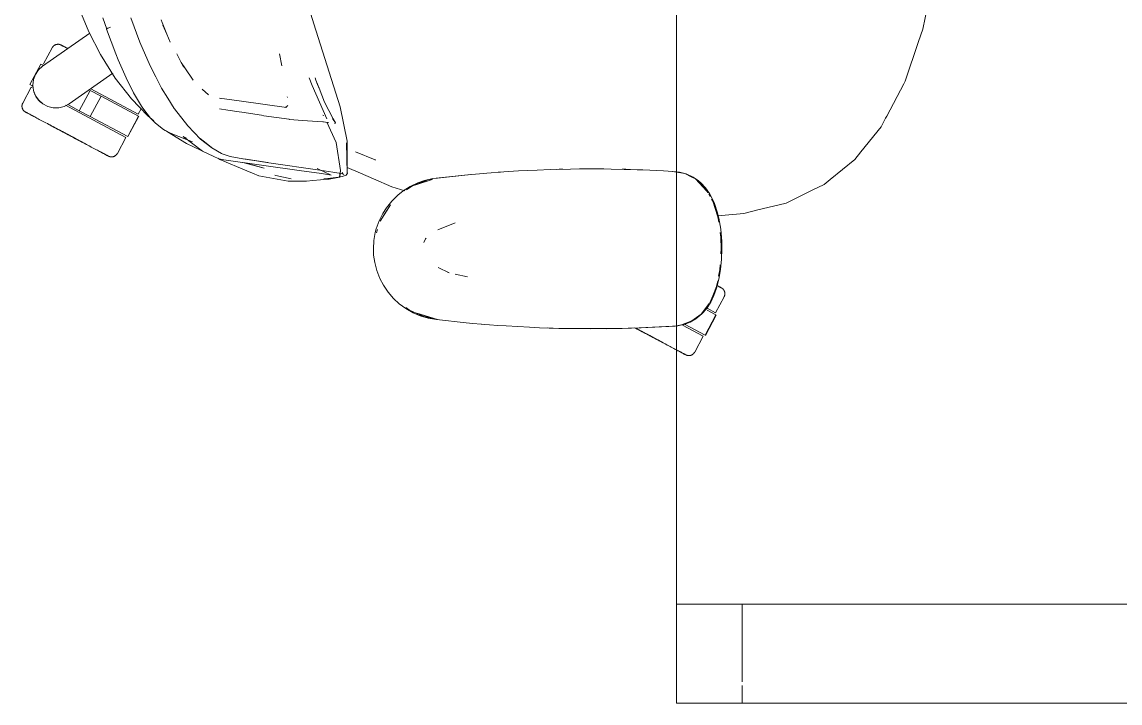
# Model space of a CAD drawing. Header units: millimetres. Extents: x 79795 to 317870, y -36033 to 97293.
# Drawn here: x 226681 to 227347, y 32610 to 33023 of the extents above; entities that cross this region are included whole.
import ezdxf

# ---------------------------------------------------------------- set-up
doc = ezdxf.new("R2010")
doc.units = ezdxf.units.MM
doc.header["$MEASUREMENT"] = 0
doc.layers.add('G-IMPT', color=8, linetype='CONTINUOUS', lineweight=9)
doc.layers.add('I-FURN', color=8, linetype='CONTINUOUS', lineweight=9)

msp = doc.modelspace()

# ---------------------------------------------------------------- linework, layer by layer
at = {"layer": 'G-IMPT'}
for p, q in [((226857.98, 33021.85), (226848.8, 33051.82)), ((226714, 33034.94), (226721.51, 33016.96)), ((227230.16, 33032.43), (227227.29, 33018.61)), ((226732.39, 33018.65), (226729.98, 33025.58)), ((226752.55, 33010.66), (226747.09, 33025.54)), ((226765.39, 33024.34), (226766.06, 33022.62)), ((226728.6, 33003.19), (226721.51, 33016.96)), ((226732.35, 33018.65), (226732.39, 33018.78)), ((226737.92, 33003.68), (226732.35, 33018.65)), ((226732.39, 33018.78), (226732.79, 33019.05)), ((226732.39, 33018.78), (226732.4, 33018.83)), ((226732.39, 33018.78), (226732.39, 33018.65)), ((226732.79, 33019.05), (226732.4, 33018.83)), ((226733.62, 33019.43), (226732.79, 33019.05)), ((226732.97, 33019.15), (226732.79, 33019.05)), ((226733.62, 33019.43), (226732.97, 33019.15)), ((226733.62, 33019.43), (226734.67, 33019.86)), ((226733.62, 33019.43), (226734.08, 33019.63)), ((226734.67, 33019.86), (226734.08, 33019.63)), ((226768.78, 33015.53), (226766.06, 33022.62)), ((226768.78, 33015.53), (226766.47, 33020.98)), ((226857.98, 33021.85), (226873.97, 32971.61)), ((227224.78, 33011.17), (227227.29, 33018.61)), ((226752.55, 33010.66), (226758.73, 32996.43)), ((226770.98, 33010.69), (226768.78, 33015.53)), ((227224.78, 33011.17), (227216.63, 32987.08)), ((226737.58, 32988.89), (226728.6, 33003.19)), ((226739.4, 33000), (226737.92, 33003.68)), ((226774.85, 33003.64), (226779.04, 32995.54)), ((226837.26, 33003.74), (226838.67, 32996.48)), ((226744.17, 32989.05), (226739.4, 33000)), ((226762.12, 32989.7), (226758.73, 32996.43)), ((226777.53, 32998.31), (226780.09, 32994.56)), ((226777.53, 32998.31), (226779.04, 32995.54)), ((226762.12, 32989.7), (226765.69, 32982.91)), ((226780.09, 32994.56), (226780.49, 32993.98)), ((226780.49, 32993.98), (226783.98, 32988.85)), ((226737.58, 32988.89), (226747.38, 32976.29)), ((226744.39, 32988.6), (226744.17, 32989.05)), ((226744.17, 32989.05), (226748.7, 32979.99)), ((226744.17, 32989.05), (226748.39, 32980.59)), ((226744.39, 32988.6), (226748.7, 32979.99)), ((226769.45, 32976.68), (226765.69, 32982.91)), ((226783.98, 32988.85), (226784.73, 32987.74)), ((226855.25, 32989.01), (226857, 32984.43)), ((226857, 32984.43), (226865.92, 32964.27)), ((226859.28, 32987.69), (226858.72, 32989.1)), ((226861.29, 32982.79), (226859.28, 32987.69)), ((226859.28, 32987.69), (226861.3, 32982.59)), ((226861.3, 32982.59), (226859.9, 32986.12)), ((226864.55, 32974.32), (226861.29, 32982.79)), ((227205.45, 32965.91), (227215.75, 32985.42)), ((227215.75, 32985.42), (227216.63, 32987.08)), ((226757.34, 32966), (226747.38, 32976.29)), ((226748.7, 32979.99), (226748.39, 32980.59)), ((226748.7, 32979.99), (226753.43, 32972)), ((226769.45, 32976.68), (226773.34, 32970.59)), ((226790.25, 32982.21), (226794.16, 32978.88)), ((226814.11, 32974.93), (226800.75, 32976.71)), ((226800.75, 32976.71), (226801.22, 32976.57)), ((226841.94, 32977.26), (226841.9, 32977.61)), ((226754.3, 32970.71), (226753.43, 32972)), ((226759.01, 32964.58), (226754.3, 32970.71)), ((226773.51, 32970.33), (226773.34, 32970.59)), ((226781.53, 32959.89), (226773.51, 32970.33)), ((226805.92, 32969.58), (226800.84, 32970.33)), ((226805.92, 32969.58), (226812.75, 32968.52)), ((226814.11, 32974.93), (226841.44, 32971.2)), ((226842.29, 32972.31), (226840.73, 32971.07)), ((226840.94, 32971.11), (226841.18, 32971.15)), ((226841.44, 32971.2), (226841.18, 32971.15)), ((226864.55, 32974.32), (226869.83, 32964.21)), ((226873.97, 32971.61), (226878.17, 32950.65)), ((226761.02, 32963), (226757.34, 32966)), ((226759.01, 32964.58), (226761.91, 32961.55)), ((226812.75, 32968.52), (226814.41, 32968.26)), ((226826.19, 32966.39), (226814.41, 32968.26)), ((226827.74, 32966.14), (226826.19, 32966.39)), ((226842.95, 32963.93), (226827.74, 32966.14)), ((226842.95, 32963.93), (226843.03, 32963.92)), ((226843.03, 32963.92), (226851.28, 32963.31)), ((226860.12, 32962.67), (226851.28, 32963.31)), ((226863.54, 32966.44), (226863.98, 32966.17)), ((226871.18, 32961.76), (226869.34, 32964.46)), ((226871.18, 32961.76), (226869.83, 32964.21)), ((227202.02, 32959.41), (227204.73, 32964.54)), ((227205.45, 32965.91), (227204.73, 32964.54)), ((226766.77, 32957.69), (226761.91, 32961.55)), ((226767.91, 32957.07), (226766.77, 32957.69)), ((226767.91, 32957.07), (226770.34, 32955.9)), ((226769.26, 32956.38), (226768.5, 32956.88)), ((226769.26, 32956.38), (226780.71, 32949.26)), ((226789.26, 32951.99), (226781.53, 32959.89)), ((226860.12, 32962.67), (226863.53, 32962.42)), ((226863.9, 32962.38), (226863.53, 32962.42)), ((226863.9, 32962.38), (226866.36, 32962.09)), ((226871.54, 32949.95), (226865.95, 32962.24)), ((226866.36, 32962.09), (226866.42, 32962.07)), ((226867.2, 32961.79), (226866.42, 32962.07)), ((226870.46, 32961.48), (226871.15, 32961.63)), ((226871.15, 32961.63), (226871.18, 32961.76)), ((226871.18, 32961.76), (226871.21, 32961.93)), ((227202.02, 32959.41), (227189.81, 32944.27)), ((226770.34, 32955.9), (226772.57, 32954.83)), ((226784.48, 32950.32), (226772.57, 32954.83)), ((226778.82, 32953.55), (226790.47, 32944.64)), ((226778.82, 32953.55), (226780.77, 32952.44)), ((226796, 32946.9), (226789.05, 32952.3)), ((226789.05, 32952.3), (226792.63, 32949.49)), ((226789.26, 32951.99), (226796.23, 32946.57)), ((226796, 32946.9), (226792.63, 32949.49)), ((226871.54, 32949.95), (226874.25, 32932.9)), ((226877.73, 32949.76), (226878.31, 32931.32)), ((226877.73, 32949.76), (226878.21, 32931.78)), ((226878.17, 32950.65), (226878.21, 32931.78)), ((226780.71, 32949.26), (226789.34, 32945.28)), ((226790.47, 32944.64), (226797.05, 32941.57)), ((226796.23, 32946.57), (226802.06, 32943.29)), ((226802.48, 32943.07), (226802.06, 32943.29)), ((226802.48, 32943.07), (226807.27, 32941.32)), ((226883.31, 32944.22), (226895.17, 32939.3)), ((227186.05, 32939.61), (227189.81, 32944.27)), ((226797.05, 32941.57), (226800.41, 32940)), ((226799.8, 32940.29), (226800.97, 32939.52)), ((226803.41, 32939.36), (226800.41, 32940)), ((226800.97, 32939.52), (226817.42, 32932.72)), ((226850.62, 32932.68), (226803.41, 32939.36)), ((226807.27, 32941.32), (226814.95, 32940.02)), ((226827.83, 32934.23), (226814.88, 32937.74)), ((226830.11, 32937.72), (226814.95, 32940.02)), ((226830.11, 32937.72), (226815.52, 32939.95)), ((226830.71, 32937.63), (226815.52, 32939.95)), ((226827.83, 32934.23), (226816.33, 32937.47)), ((226830.71, 32937.63), (226861.59, 32933.07)), ((226895.43, 32939.19), (226895.17, 32939.3)), ((227171.1, 32927.44), (227186.05, 32939.61)), ((226817.42, 32932.72), (226820.79, 32931.33)), ((226824.65, 32929.74), (226820.79, 32931.33)), ((226842.34, 32926.5), (226824.65, 32929.74)), ((226834.9, 32929.95), (226834.33, 32930.1)), ((226844.21, 32927.91), (226834.9, 32929.95)), ((226850.62, 32932.68), (226861.29, 32931.24)), ((226860.04, 32934.05), (226868.47, 32930.05)), ((226862.58, 32931.03), (226861.29, 32931.24)), ((226861.59, 32933.07), (226869.44, 32931.96)), ((226867.6, 32930.19), (226862.58, 32931.03)), ((226868.47, 32930.05), (226867.6, 32930.19)), ((226875.71, 32930.85), (226869.44, 32931.96)), ((226873.57, 32929.32), (226874.25, 32932.9)), ((226873.57, 32929.32), (226874.19, 32932.87)), ((226874.19, 32932.87), (226873.8, 32928.91)), ((226875.09, 32931.02), (226876.18, 32930.46)), ((226875.09, 32931.02), (226875.71, 32930.85)), ((226875.17, 32929.26), (226877.03, 32929.81)), ((226875.36, 32931.4), (226875.28, 32931.9)), ((226875.36, 32931.4), (226875.68, 32930.86)), ((226875.68, 32930.86), (226876.18, 32930.46)), ((226877.57, 32930.13), (226877.03, 32929.81)), ((226877.57, 32930.13), (226877.95, 32930.63)), ((226878.34, 32931.2), (226877.95, 32930.63)), ((226878.34, 32931.2), (226878.15, 32932.07)), ((226878.15, 32932.07), (226878.18, 32931.96)), ((226878.21, 32931.78), (226878.18, 32931.96)), ((226886.37, 32931.19), (226878.2, 32934.76)), ((226878.31, 32931.32), (226878.21, 32931.78)), ((226894.21, 32927.77), (226886.37, 32931.19)), ((226930.17, 32927.99), (226953.12, 32930.45)), ((226930.17, 32927.99), (226951.6, 32930.34)), ((226953.12, 32930.45), (226932.98, 32928.32)), ((226951.6, 32930.34), (226963, 32931.33)), ((226973.29, 32932.06), (226963, 32931.33)), ((226971.25, 32931.92), (226969.83, 32931.79)), ((226971.25, 32931.92), (226973.15, 32932.01)), ((226973.29, 32932.06), (226982.16, 32932.62)), ((226993.47, 32933.16), (226982.16, 32932.62)), ((226993.47, 32933.16), (227001.35, 32933.45)), ((227013.65, 32933.75), (227001.35, 32933.45)), ((227005.22, 32933.53), (227006.87, 32933.61)), ((227006.87, 32933.61), (227008.95, 32933.61)), ((227013.65, 32933.75), (227019.12, 32933.82)), ((227033.84, 32933.82), (227019.12, 32933.82)), ((227038.35, 32933.77), (227033.84, 32933.82)), ((227038.35, 32933.77), (227054.02, 32933.39)), ((227045.07, 32933.6), (227047.29, 32933.6)), ((227049.97, 32933.48), (227047.29, 32933.6)), ((227054.02, 32933.39), (227057.56, 32933.27)), ((227070.12, 32932.66), (227057.56, 32933.27)), ((227070.12, 32932.66), (227075.79, 32932.37)), ((227077.86, 32931.94), (227075.56, 32932.37)), ((227075.79, 32932.37), (227077.86, 32932.11)), ((227077.86, 32932.11), (227079.8, 32931.87)), ((227082.91, 32931), (227077.86, 32931.94)), ((227079.8, 32931.87), (227083.75, 32930.81)), ((227087.17, 32928.9), (227082.91, 32931)), ((227088.07, 32928.82), (227083.75, 32930.81)), ((226842.34, 32926.5), (226849.31, 32926.47)), ((226853.48, 32926.47), (226849.31, 32926.47)), ((226857.44, 32926.81), (226853.48, 32926.47)), ((226857.44, 32926.81), (226866.76, 32927.62)), ((226866.59, 32928.13), (226864, 32927.92)), ((226866.59, 32928.13), (226871.28, 32928.65)), ((226866.76, 32927.62), (226867.23, 32927.66)), ((226871.48, 32928.47), (226867.23, 32927.66)), ((226871.89, 32928.73), (226871.28, 32928.65)), ((226871.48, 32928.47), (226873.8, 32928.91)), ((226871.89, 32928.73), (226875.17, 32929.26)), ((226905.33, 32922.91), (226894.21, 32927.77)), ((226905.33, 32922.91), (226913.15, 32920.65)), ((226916.49, 32923.2), (226912.17, 32920.47)), ((226917.82, 32923.59), (226914.24, 32921.17)), ((226916.49, 32923.2), (226921.07, 32925.39)), ((226917.82, 32923.59), (226929.67, 32927.41)), ((226917.82, 32923.59), (226920.52, 32924.49)), ((226927.04, 32927.2), (226918.85, 32924)), ((226920.52, 32924.49), (226929.67, 32927.41)), ((226921.07, 32925.39), (226925.21, 32926.84)), ((226930.17, 32927.99), (226925.21, 32926.84)), ((226930.09, 32927.78), (226927.04, 32927.2)), ((226930.17, 32927.99), (226932.98, 32928.32)), ((226934.5, 32928.47), (226932.98, 32928.32)), ((227087.17, 32928.9), (227089.4, 32927.8)), ((227088.07, 32928.82), (227091.29, 32926.62)), ((227095.11, 32922.49), (227089.4, 32927.8)), ((227096.31, 32920.4), (227089.4, 32927.8)), ((227089.4, 32927.8), (227091.81, 32925.56)), ((227092.62, 32925.48), (227091.29, 32926.62)), ((227094.89, 32922.03), (227091.81, 32925.56)), ((227092.62, 32925.48), (227095.48, 32922.44)), ((227167.45, 32924.46), (227160.29, 32920.94)), ((227171.1, 32927.44), (227167.45, 32924.46)), ((226905.25, 32914.29), (226908.86, 32917.84)), ((226908.86, 32917.84), (226912.17, 32920.47)), ((227096.31, 32920.4), (227095.03, 32921.87)), ((227097, 32919.34), (227095.11, 32922.49)), ((227095.48, 32922.44), (227097.93, 32918.98)), ((227098.33, 32917.11), (227097.47, 32918.55)), ((227098.73, 32917.61), (227097.93, 32918.98)), ((227100.94, 32912.97), (227098.73, 32917.61)), ((227148.82, 32915.29), (227160.29, 32920.94)), ((226898.21, 32902.17), (226904.53, 32912.12)), ((226899.8, 32906.77), (226902.07, 32910.32)), ((226900.37, 32905.84), (226904.53, 32912.12)), ((226905.25, 32914.29), (226902.07, 32910.32)), ((227100.07, 32914.19), (227099.26, 32915.55)), ((227103.1, 32904.8), (227100.07, 32914.19)), ((227102.68, 32907.88), (227100.94, 32912.97)), ((227144.45, 32913.14), (227126.51, 32908.74)), ((227148.82, 32915.29), (227144.45, 32913.14)), ((226897.56, 32902.26), (226899.8, 32906.77)), ((226898.21, 32902.17), (226900.37, 32905.84)), ((227102.68, 32907.88), (227103.66, 32903.96)), ((227102.97, 32905.42), (227118.85, 32906.86)), ((227103.57, 32901.51), (227103.1, 32904.8)), ((227103.66, 32903.96), (227104.77, 32897.2)), ((227118.85, 32906.86), (227124.14, 32908.16)), ((227126.51, 32908.74), (227124.14, 32908.16)), ((226895.28, 32895.36), (226895.85, 32897.49)), ((226897.56, 32902.26), (226895.85, 32897.49)), ((226896.65, 32897.05), (226896.03, 32895.02)), ((226943.69, 32901.09), (226933.26, 32896.95)), ((227105.35, 32889.88), (227104.77, 32897.2)), ((226894.11, 32885.37), (226894.4, 32890.41)), ((226894.4, 32890.41), (226895.28, 32895.36)), ((226924.72, 32889.2), (226925.74, 32891.42)), ((226925.74, 32891.42), (226926.03, 32891.87)), ((227104.83, 32892.54), (227104.44, 32895.32)), ((227104.83, 32892.54), (227105.06, 32885.37)), ((227105.35, 32889.88), (227105.44, 32885.37)), ((226894.11, 32885.37), (226894.28, 32881.52)), ((227104.87, 32882.26), (227105.06, 32885.37)), ((227105.44, 32885.37), (227105.26, 32879.03)), ((226894.93, 32877.01), (226894.28, 32881.52)), ((226894.93, 32877.01), (226896.19, 32872.14)), ((227104.69, 32872.88), (227105.26, 32879.03)), ((226898.02, 32867.43), (226896.19, 32872.14)), ((226933.35, 32873.99), (226940.14, 32870.73)), ((226939.28, 32870.97), (226940.14, 32870.73)), ((226951.19, 32868.39), (226943.75, 32869.96)), ((227103.51, 32868.8), (227104.28, 32872.55)), ((227104.69, 32872.88), (227103.69, 32866.95)), ((227104.28, 32872.55), (227104.47, 32875.75)), ((226900.21, 32863.27), (226898.02, 32867.43)), ((226900.21, 32863.27), (226903.04, 32859.1)), ((227102.24, 32862.59), (227102.95, 32866.05)), ((227102.26, 32861.47), (227103.69, 32866.95)), ((226903.04, 32859.1), (226906.36, 32855.27)), ((227098.07, 32852.57), (227099.91, 32856.96)), ((227098.69, 32853.06), (227100.68, 32857.14)), ((227102.24, 32862.59), (227099.91, 32856.96)), ((227102.26, 32861.47), (227100.68, 32857.14)), ((226909.8, 32852.1), (226906.36, 32855.27)), ((226909.8, 32852.1), (226913.89, 32849.11)), ((226913.84, 32849.8), (226915.95, 32848.2)), ((227092.85, 32845.78), (227097.85, 32852.28)), ((227098.69, 32853.06), (227096.04, 32849.02)), ((226918.33, 32846.59), (226913.89, 32849.11)), ((226924.02, 32844.47), (226915.95, 32848.2)), ((226918.33, 32846.59), (226922.56, 32844.78)), ((226932.98, 32842.42), (226920.52, 32846.25)), ((226920.52, 32846.25), (226929.67, 32843.34)), ((226922.56, 32844.78), (226927.43, 32843.32)), ((226924.02, 32844.47), (226932.42, 32842.55)), ((226932.47, 32842.42), (226927.43, 32843.32)), ((226932.98, 32842.42), (226929.67, 32843.34)), ((227086.2, 32840.94), (227089.63, 32842.9)), ((227087.23, 32841.61), (227092.85, 32845.78)), ((227089.63, 32842.9), (227093.37, 32845.98)), ((227096.04, 32849.02), (227093.37, 32845.98)), ((226950.4, 32840.52), (226932.47, 32842.42)), ((226954.53, 32840.17), (226950.4, 32840.52)), ((226969.58, 32838.92), (226954.53, 32840.17)), ((226961.4, 32839.57), (226959.72, 32839.74)), ((226969.58, 32838.92), (226974.67, 32838.6)), ((226974.67, 32838.6), (226988.81, 32837.79)), ((226994.84, 32837.53), (226988.81, 32837.79)), ((226994.84, 32837.53), (227006.59, 32837.14)), ((226999.72, 32837.39), (227001.66, 32837.28)), ((227001.66, 32837.28), (227003.15, 32837.27)), ((227015.01, 32836.98), (227006.59, 32837.14)), ((227015.01, 32836.98), (227045.03, 32837.09)), ((227015.01, 32836.98), (227035.2, 32836.93)), ((227015.01, 32836.98), (227025.81, 32836.89)), ((227045.03, 32837.09), (227025.81, 32836.89)), ((227035.2, 32836.93), (227056.59, 32837.44)), ((227035.2, 32836.93), (227055.38, 32837.4)), ((227035.2, 32836.93), (227045.03, 32837.09)), ((227035.2, 32836.97), (227037.23, 32836.95)), ((227037.23, 32836.95), (227039.14, 32837.02)), ((227045.03, 32837.09), (227056.59, 32837.44)), ((227055.38, 32837.4), (227077.17, 32838.49)), ((227055.38, 32837.4), (227075.56, 32838.37)), ((227056.59, 32837.44), (227055.38, 32837.4)), ((227056.59, 32837.44), (227077.17, 32838.49)), ((227073.33, 32838.29), (227075.56, 32838.37)), ((227077.17, 32838.49), (227075.56, 32838.37)), ((227077.17, 32838.49), (227078.82, 32838.74)), ((227081.03, 32839.2), (227077.86, 32838.72)), ((227081.21, 32839.18), (227078.82, 32838.74)), ((227081.03, 32839.2), (227087.23, 32841.61)), ((227081.21, 32839.18), (227082.56, 32839.55)), ((227086.2, 32840.94), (227082.56, 32839.55))]:
    msp.add_line(p, q, dxfattribs=at)
at = {"layer": 'I-FURN'}
for p, q in [((227077.86, 34209.83), (227077.86, 32609.83)), ((227077.86, 32609.83), (227077.86, 34209.83)), ((226693.55, 32996.27), (226722.14, 33016.29)), ((226701.88, 33009.34), (226702.04, 33009.37)), ((226702.04, 33009.37), (226702.2, 33009.4)), ((226702.2, 33009.4), (226702.36, 33009.42)), ((226702.36, 33009.42), (226702.52, 33009.44)), ((226702.52, 33009.44), (226702.68, 33009.45)), ((226702.68, 33009.45), (226702.84, 33009.45)), ((226702.84, 33009.45), (226703, 33009.45)), ((226703, 33009.45), (226703.16, 33009.44)), ((226703.16, 33009.44), (226703.32, 33009.43)), ((226703.32, 33009.43), (226703.48, 33009.4)), ((226703.48, 33009.4), (226703.64, 33009.37)), ((226703.64, 33009.37), (226703.8, 33009.34)), ((226703.8, 33009.34), (226703.95, 33009.3)), ((226699.29, 33007.32), (226694.14, 32997.63)), ((226699.29, 33007.32), (226699.37, 33007.46)), ((226699.37, 33007.46), (226699.45, 33007.59)), ((226699.45, 33007.59), (226699.54, 33007.73)), ((226699.54, 33007.73), (226699.63, 33007.86)), ((226699.63, 33007.86), (226699.73, 33007.98)), ((226699.73, 33007.98), (226699.84, 33008.11)), ((226699.84, 33008.11), (226699.95, 33008.23)), ((226699.95, 33008.23), (226700.06, 33008.34)), ((226700.06, 33008.34), (226700.18, 33008.45)), ((226700.18, 33008.45), (226700.31, 33008.55)), ((226700.31, 33008.55), (226700.43, 33008.65)), ((226700.43, 33008.65), (226700.56, 33008.74)), ((226700.56, 33008.74), (226700.7, 33008.83)), ((226700.7, 33008.83), (226700.84, 33008.92)), ((226700.84, 33008.92), (226700.98, 33008.99)), ((226700.98, 33008.99), (226701.12, 33009.07)), ((226701.12, 33009.07), (226701.27, 33009.13)), ((226701.27, 33009.13), (226701.42, 33009.19)), ((226701.42, 33009.19), (226701.57, 33009.25)), ((226701.57, 33009.25), (226701.72, 33009.29)), ((226701.72, 33009.29), (226701.88, 33009.34)), ((226703.95, 33009.3), (226704.11, 33009.25)), ((226704.11, 33009.25), (226704.26, 33009.2)), ((226704.26, 33009.2), (226704.41, 33009.14)), ((226704.41, 33009.14), (226704.56, 33009.07)), ((226704.56, 33009.07), (226704.7, 33009)), ((226704.7, 33009), (226704.74, 33008.98)), ((226704.74, 33008.98), (226704.76, 33008.97)), ((226704.79, 33008.96), (226704.74, 33008.98)), ((226704.74, 33008.98), (226704.74, 33008.98)), ((226704.76, 33008.97), (226704.82, 33008.94)), ((226704.87, 33008.91), (226704.79, 33008.96)), ((226704.82, 33008.94), (226704.92, 33008.89)), ((226704.99, 33008.85), (226704.87, 33008.91)), ((226704.92, 33008.89), (226705.06, 33008.81)), ((226705.15, 33008.76), (226704.99, 33008.85)), ((226705.06, 33008.81), (226705.24, 33008.72)), ((226705.35, 33008.65), (226705.15, 33008.76)), ((226705.24, 33008.72), (226705.46, 33008.6)), ((226705.59, 33008.53), (226705.35, 33008.65)), ((226705.46, 33008.6), (226705.72, 33008.46)), ((226705.87, 33008.38), (226705.59, 33008.53)), ((226705.72, 33008.46), (226706.01, 33008.3)), ((226706.19, 33008.21), (226705.87, 33008.38)), ((226706.01, 33008.3), (226706.35, 33008.12)), ((226706.55, 33008.02), (226706.19, 33008.21)), ((226706.35, 33008.12), (226706.72, 33007.93)), ((226706.94, 33007.81), (226706.55, 33008.02)), ((226706.72, 33007.93), (226707.13, 33007.71)), ((226707.37, 33007.58), (226706.94, 33007.81)), ((226707.13, 33007.71), (226707.58, 33007.47)), ((226707.83, 33007.34), (226707.37, 33007.58)), ((226707.58, 33007.47), (226708.06, 33007.22)), ((226708.34, 33007.07), (226707.83, 33007.34)), ((226708.06, 33007.22), (226708.58, 33006.94)), ((226708.87, 33006.78), (226708.34, 33007.07)), ((226692.39, 32997.43), (226685.82, 32985.07)), ((226691.04, 32994.01), (226693.55, 32996.27)), ((226692.39, 32997.43), (226693.78, 32996.69)), ((226693.78, 32996.69), (226693.7, 32996.73)), ((226687.96, 32988.06), (226689.14, 32991.22)), ((226689.14, 32991.22), (226691.04, 32994.01)), ((226736.03, 32991.85), (226709.6, 32973.34)), ((226686.63, 32983.5), (226681.48, 32973.82)), ((226687.21, 32984.32), (226685.82, 32985.07)), ((226686.63, 32983.5), (226687, 32983.3)), ((226687.12, 32984.37), (226687.21, 32984.32)), ((226687.21, 32984.32), (226687.61, 32985.08)), ((226687.58, 32984.71), (226687.96, 32988.06)), ((226688.01, 32981.37), (226687.58, 32984.71)), ((226689.23, 32978.22), (226688.01, 32981.37)), ((226691.16, 32975.46), (226689.23, 32978.22)), ((226689.7, 32977.38), (226692, 32974.6)), ((226722.36, 32981.49), (226715.79, 32969.13)), ((226722.36, 32981.49), (226729, 32977.96)), ((226729, 32977.96), (226722.43, 32965.6)), ((226722.83, 32982.37), (226751.53, 32967.11)), ((226729, 32977.96), (226751.71, 32965.88)), ((226681, 32971.92), (226681.01, 32972.08)), ((226681.01, 32971.75), (226681, 32971.92)), ((226681.01, 32972.08), (226681.02, 32972.24)), ((226681.02, 32971.59), (226681.01, 32971.75)), ((226681.02, 32972.24), (226681.03, 32972.4)), ((226681.03, 32971.43), (226681.02, 32971.59)), ((226681.03, 32972.4), (226681.05, 32972.56)), ((226681.06, 32971.27), (226681.03, 32971.43)), ((226681.05, 32972.56), (226681.08, 32972.72)), ((226681.09, 32971.12), (226681.06, 32971.27)), ((226681.08, 32972.72), (226681.12, 32972.87)), ((226681.12, 32970.96), (226681.09, 32971.12)), ((226681.12, 32972.87), (226681.16, 32973.03)), ((226681.16, 32970.8), (226681.12, 32970.96)), ((226681.16, 32973.03), (226681.21, 32973.18)), ((226681.21, 32970.65), (226681.16, 32970.8)), ((226681.21, 32973.18), (226681.26, 32973.34)), ((226681.27, 32970.5), (226681.21, 32970.65)), ((226681.26, 32973.34), (226681.32, 32973.49)), ((226681.33, 32970.35), (226681.27, 32970.5)), ((226681.32, 32973.49), (226681.38, 32973.63)), ((226681.39, 32970.2), (226681.33, 32970.35)), ((226681.38, 32973.63), (226681.46, 32973.78)), ((226681.46, 32970.06), (226681.39, 32970.2)), ((226681.46, 32973.78), (226681.48, 32973.82)), ((226681.54, 32969.91), (226681.46, 32970.06)), ((226681.62, 32969.78), (226681.54, 32969.91)), ((226681.71, 32969.64), (226681.62, 32969.78)), ((226681.81, 32969.51), (226681.71, 32969.64)), ((226681.91, 32969.38), (226681.81, 32969.51)), ((226693.7, 32973.24), (226691.16, 32975.46)), ((226692, 32974.6), (226693.42, 32973.44)), ((226696.7, 32971.69), (226693.7, 32973.24)), ((226699.98, 32970.9), (226696.7, 32971.69)), ((226703.35, 32970.93), (226699.98, 32970.9)), ((226706.62, 32971.75), (226703.35, 32970.93)), ((226709.6, 32973.34), (226706.62, 32971.75)), ((226707.41, 32972.45), (226744.02, 32952.99)), ((226715.79, 32969.13), (226708.73, 32972.88)), ((226751.53, 32967.11), (226753.21, 32970.27)), ((226682.01, 32969.26), (226681.91, 32969.38)), ((226682.12, 32969.14), (226682.01, 32969.26)), ((226682.23, 32969.03), (226682.12, 32969.14)), ((226682.35, 32968.92), (226682.23, 32969.03)), ((226682.47, 32968.81), (226682.35, 32968.92)), ((226682.6, 32968.71), (226682.47, 32968.81)), ((226682.73, 32968.62), (226682.6, 32968.71)), ((226682.86, 32968.53), (226682.73, 32968.62)), ((226683, 32968.44), (226682.86, 32968.53)), ((226683.14, 32968.37), (226683, 32968.44)), ((226683.15, 32968.36), (226683.14, 32968.37)), ((226683.14, 32968.37), (226683.16, 32968.36)), ((226683.19, 32968.34), (226683.15, 32968.36)), ((226683.16, 32968.36), (226683.22, 32968.32)), ((226683.27, 32968.3), (226683.19, 32968.34)), ((226683.22, 32968.32), (226683.32, 32968.27)), ((226683.39, 32968.23), (226683.27, 32968.3)), ((226683.32, 32968.27), (226683.46, 32968.2)), ((226683.56, 32968.15), (226683.39, 32968.23)), ((226683.46, 32968.2), (226683.64, 32968.1)), ((226683.76, 32968.04), (226683.56, 32968.15)), ((226683.64, 32968.1), (226683.86, 32967.98)), ((226684, 32967.91), (226683.76, 32968.04)), ((226683.86, 32967.98), (226684.12, 32967.85)), ((226684.28, 32967.76), (226684, 32967.91)), ((226684.12, 32967.85), (226684.42, 32967.69)), ((226684.6, 32967.59), (226684.28, 32967.76)), ((226684.42, 32967.69), (226684.75, 32967.51)), ((226684.95, 32967.4), (226684.6, 32967.59)), ((226684.75, 32967.51), (226685.13, 32967.31)), ((226685.34, 32967.2), (226684.95, 32967.4)), ((226685.13, 32967.31), (226685.54, 32967.09)), ((226685.77, 32966.97), (226685.34, 32967.2)), ((226685.54, 32967.09), (226685.98, 32966.86)), ((226686.24, 32966.72), (226685.77, 32966.97)), ((226685.98, 32966.86), (226686.47, 32966.6)), ((226686.74, 32966.45), (226686.24, 32966.72)), ((226686.47, 32966.6), (226686.98, 32966.32)), ((226687.28, 32966.17), (226686.74, 32966.45)), ((226686.98, 32966.32), (226687.53, 32966.03)), ((226687.84, 32965.87), (226687.28, 32966.17)), ((226687.53, 32966.03), (226688.12, 32965.72)), ((226688.12, 32965.72), (226688.73, 32965.39)), ((226688.73, 32965.39), (226689.38, 32965.05)), ((226689.38, 32965.05), (226690.06, 32964.69)), ((226690.06, 32964.69), (226690.77, 32964.31)), ((226690.77, 32964.31), (226691.5, 32963.92)), ((226691.5, 32963.92), (226692.26, 32963.52)), ((226692.26, 32963.52), (226693.05, 32963.1)), ((226693.05, 32963.1), (226693.86, 32962.67)), ((226722.43, 32965.6), (226715.79, 32969.13)), ((226745.14, 32953.52), (226722.43, 32965.6)), ((226751.71, 32965.88), (226745.14, 32953.52)), ((226745.31, 32953.43), (226751.88, 32965.79)), ((226693.86, 32962.67), (226694.7, 32962.22)), ((226694.7, 32962.22), (226695.56, 32961.77)), ((226695.56, 32961.77), (226696.43, 32961.3)), ((226696.43, 32961.3), (226697.33, 32960.82)), ((226697.82, 32960.56), (226696.91, 32961.04)), ((226697.33, 32960.82), (226698.24, 32960.34)), ((226698.74, 32960.07), (226697.82, 32960.56)), ((226698.24, 32960.34), (226699.17, 32959.84)), ((226699.68, 32959.57), (226698.74, 32960.07)), ((226699.17, 32959.84), (226700.12, 32959.34)), ((226700.63, 32959.07), (226699.68, 32959.57)), ((226700.12, 32959.34), (226701.07, 32958.83)), ((226701.59, 32958.56), (226700.63, 32959.07)), ((226701.07, 32958.83), (226702.04, 32958.32)), ((226702.57, 32958.04), (226701.59, 32958.56)), ((226702.04, 32958.32), (226703.02, 32957.8)), ((226703.55, 32957.51), (226702.57, 32958.04)), ((226703.02, 32957.8), (226704.01, 32957.27)), ((226704.54, 32956.99), (226703.55, 32957.51)), ((226704.01, 32957.27), (226705, 32956.74)), ((226705.54, 32956.46), (226704.54, 32956.99)), ((226705, 32956.74), (226706, 32956.21)), ((226706.54, 32955.92), (226705.54, 32956.46)), ((226706, 32956.21), (226707, 32955.68)), ((226707.55, 32955.39), (226706.54, 32955.92)), ((226707, 32955.68), (226708.01, 32955.14)), ((226708.55, 32954.86), (226707.55, 32955.39)), ((226708.01, 32955.14), (226709.01, 32954.61)), ((226709.56, 32954.32), (226708.55, 32954.86)), ((226709.01, 32954.61), (226710.02, 32954.08)), ((226710.56, 32953.79), (226709.56, 32954.32)), ((226710.02, 32954.08), (226711.02, 32953.54)), ((226711.56, 32953.26), (226710.56, 32953.79)), ((226711.02, 32953.54), (226712.02, 32953.01)), ((226712.55, 32952.73), (226711.56, 32953.26)), ((226712.02, 32953.01), (226713.01, 32952.49)), ((226713.54, 32952.2), (226712.55, 32952.73)), ((226713.01, 32952.49), (226713.99, 32951.96)), ((226714.52, 32951.68), (226713.54, 32952.2)), ((226713.99, 32951.96), (226714.97, 32951.45)), ((226715.49, 32951.17), (226714.52, 32951.68)), ((226714.97, 32951.45), (226715.93, 32950.93)), ((226716.44, 32950.66), (226715.49, 32951.17)), ((226715.93, 32950.93), (226716.88, 32950.43)), ((226717.39, 32950.16), (226716.44, 32950.66)), ((226716.88, 32950.43), (226717.82, 32949.93)), ((226718.32, 32949.66), (226717.39, 32950.16)), ((226717.82, 32949.93), (226718.74, 32949.44)), ((226719.23, 32949.18), (226718.32, 32949.66)), ((226718.74, 32949.44), (226719.65, 32948.96)), ((226738.87, 32943.3), (226744.02, 32952.99)), ((226720.13, 32948.7), (226719.23, 32949.18)), ((226719.65, 32948.96), (226720.53, 32948.48)), ((226721.01, 32948.23), (226720.13, 32948.7)), ((226720.53, 32948.48), (226721.4, 32948.02)), ((226721.86, 32947.78), (226721.01, 32948.23)), ((226721.4, 32948.02), (226722.25, 32947.57)), ((226722.7, 32947.33), (226721.86, 32947.78)), ((226722.25, 32947.57), (226723.07, 32947.13)), ((226723.07, 32947.13), (226723.87, 32946.71)), ((226723.87, 32946.71), (226724.65, 32946.3)), ((226724.65, 32946.3), (226725.4, 32945.9)), ((226725.4, 32945.9), (226726.12, 32945.51)), ((226726.12, 32945.51), (226726.82, 32945.14)), ((226726.82, 32945.14), (226727.48, 32944.79)), ((226727.48, 32944.79), (226728.11, 32944.45)), ((226728.11, 32944.45), (226728.72, 32944.13)), ((226729.03, 32943.97), (226728.44, 32944.28)), ((226728.72, 32944.13), (226729.28, 32943.83)), ((226729.58, 32943.68), (226729.03, 32943.97)), ((226729.28, 32943.83), (226729.82, 32943.55)), ((226730.09, 32943.4), (226729.58, 32943.68)), ((226729.82, 32943.55), (226730.32, 32943.28)), ((226730.58, 32943.15), (226730.09, 32943.4)), ((226730.32, 32943.28), (226730.79, 32943.03)), ((226731.02, 32942.91), (226730.58, 32943.15)), ((226730.79, 32943.03), (226731.22, 32942.81)), ((226731.43, 32942.69), (226731.02, 32942.91)), ((226731.22, 32942.81), (226731.61, 32942.6)), ((226738.52, 32942.76), (226738.42, 32942.63)), ((226738.62, 32942.89), (226738.52, 32942.76)), ((226738.71, 32943.02), (226738.62, 32942.89)), ((226738.79, 32943.16), (226738.71, 32943.02)), ((226738.87, 32943.3), (226738.79, 32943.16)), ((226731.81, 32942.49), (226731.43, 32942.69)), ((226731.61, 32942.6), (226731.96, 32942.41)), ((226732.14, 32942.31), (226731.81, 32942.49)), ((226731.96, 32942.41), (226732.28, 32942.24)), ((226732.44, 32942.16), (226732.14, 32942.31)), ((226732.28, 32942.24), (226732.56, 32942.09)), ((226732.7, 32942.02), (226732.44, 32942.16)), ((226732.56, 32942.09), (226732.8, 32941.96)), ((226732.92, 32941.9), (226732.7, 32942.02)), ((226732.8, 32941.96), (226733, 32941.85)), ((226733.1, 32941.81), (226732.92, 32941.9)), ((226733, 32941.85), (226733.17, 32941.77)), ((226733.24, 32941.73), (226733.1, 32941.81)), ((226733.17, 32941.77), (226733.29, 32941.7)), ((226733.34, 32941.68), (226733.24, 32941.73)), ((226733.29, 32941.7), (226733.37, 32941.66)), ((226733.4, 32941.65), (226733.34, 32941.68)), ((226733.37, 32941.66), (226733.41, 32941.64)), ((226733.42, 32941.63), (226733.4, 32941.65)), ((226733.41, 32941.64), (226733.42, 32941.63)), ((226733.46, 32941.61), (226733.42, 32941.63)), ((226733.6, 32941.54), (226733.46, 32941.61)), ((226733.75, 32941.48), (226733.6, 32941.54)), ((226733.9, 32941.42), (226733.75, 32941.48)), ((226734.05, 32941.36), (226733.9, 32941.42)), ((226734.2, 32941.32), (226734.05, 32941.36)), ((226734.36, 32941.28), (226734.2, 32941.32)), ((226734.52, 32941.24), (226734.36, 32941.28)), ((226734.68, 32941.21), (226734.52, 32941.24)), ((226734.84, 32941.19), (226734.68, 32941.21)), ((226735, 32941.18), (226734.84, 32941.19)), ((226735.16, 32941.17), (226735, 32941.18)), ((226735.32, 32941.16), (226735.16, 32941.17)), ((226735.48, 32941.17), (226735.32, 32941.16)), ((226735.64, 32941.18), (226735.48, 32941.17)), ((226735.8, 32941.19), (226735.64, 32941.18)), ((226735.96, 32941.22), (226735.8, 32941.19)), ((226736.12, 32941.24), (226735.96, 32941.22)), ((226736.28, 32941.28), (226736.12, 32941.24)), ((226736.43, 32941.32), (226736.28, 32941.28)), ((226736.59, 32941.37), (226736.43, 32941.32)), ((226736.74, 32941.42), (226736.59, 32941.37)), ((226736.89, 32941.48), (226736.74, 32941.42)), ((226737.03, 32941.55), (226736.89, 32941.48)), ((226737.18, 32941.62), (226737.03, 32941.55)), ((226737.32, 32941.7), (226737.18, 32941.62)), ((226737.46, 32941.78), (226737.32, 32941.7)), ((226737.59, 32941.87), (226737.46, 32941.78)), ((226737.72, 32941.97), (226737.59, 32941.87)), ((226737.85, 32942.06), (226737.72, 32941.97)), ((226737.97, 32942.17), (226737.85, 32942.06)), ((226738.09, 32942.28), (226737.97, 32942.17)), ((226738.21, 32942.39), (226738.09, 32942.28)), ((226738.32, 32942.51), (226738.21, 32942.39)), ((226738.42, 32942.63), (226738.32, 32942.51)), ((227102.51, 32863.09), (227102.94, 32862.86)), ((227103.16, 32862.75), (227102.75, 32862.96)), ((227102.94, 32862.86), (227103.33, 32862.65)), ((227101.66, 32846.55), (227106.81, 32856.24)), ((227103.53, 32862.55), (227103.16, 32862.75)), ((227103.33, 32862.65), (227103.69, 32862.46)), ((227103.87, 32862.37), (227103.53, 32862.55)), ((227103.69, 32862.46), (227104.01, 32862.29)), ((227104.16, 32862.21), (227103.87, 32862.37)), ((227104.01, 32862.29), (227104.29, 32862.15)), ((227104.42, 32862.07), (227104.16, 32862.21)), ((227104.29, 32862.15), (227104.53, 32862.02)), ((227104.64, 32861.96), (227104.42, 32862.07)), ((227104.53, 32862.02), (227104.73, 32861.91)), ((227104.82, 32861.86), (227104.64, 32861.96)), ((227104.73, 32861.91), (227104.89, 32861.82)), ((227104.96, 32861.79), (227104.82, 32861.86)), ((227104.89, 32861.82), (227105.01, 32861.76)), ((227105.06, 32861.73), (227104.96, 32861.79)), ((227105.01, 32861.76), (227105.1, 32861.72)), ((227105.12, 32861.7), (227105.06, 32861.73)), ((227105.1, 32861.72), (227105.14, 32861.69)), ((227105.14, 32861.69), (227105.12, 32861.7)), ((227105.14, 32861.69), (227105.28, 32861.61)), ((227105.14, 32861.69), (227105.14, 32861.69)), ((227105.28, 32861.61), (227105.42, 32861.53)), ((227105.42, 32861.53), (227105.56, 32861.44)), ((227105.56, 32861.44), (227105.69, 32861.34)), ((227105.69, 32861.34), (227105.81, 32861.24)), ((227105.81, 32861.24), (227105.93, 32861.14)), ((227105.93, 32861.14), (227106.05, 32861.03)), ((227106.05, 32861.03), (227106.17, 32860.92)), ((227106.17, 32860.92), (227106.28, 32860.8)), ((227106.28, 32860.8), (227106.38, 32860.67)), ((227106.38, 32860.67), (227106.48, 32860.55)), ((227106.48, 32860.55), (227106.57, 32860.42)), ((227106.57, 32860.42), (227106.66, 32860.28)), ((227106.66, 32860.28), (227106.74, 32860.14)), ((227106.74, 32860.14), (227106.82, 32860)), ((227106.83, 32856.28), (227106.81, 32856.24)), ((227106.82, 32860), (227106.89, 32859.86)), ((227106.9, 32856.42), (227106.83, 32856.28)), ((227106.89, 32859.86), (227106.96, 32859.71)), ((227106.97, 32856.57), (227106.9, 32856.42)), ((227106.96, 32859.71), (227107.02, 32859.56)), ((227107.03, 32856.72), (227106.97, 32856.57)), ((227107.02, 32859.56), (227107.07, 32859.41)), ((227107.08, 32856.87), (227107.03, 32856.72)), ((227107.07, 32859.41), (227107.12, 32859.25)), ((227107.13, 32857.03), (227107.08, 32856.87)), ((227107.12, 32859.25), (227107.16, 32859.1)), ((227107.17, 32857.18), (227107.13, 32857.03)), ((227107.16, 32859.1), (227107.2, 32858.94)), ((227107.2, 32857.34), (227107.17, 32857.18)), ((227107.2, 32858.94), (227107.23, 32858.78)), ((227107.23, 32857.5), (227107.2, 32857.34)), ((227107.23, 32858.78), (227107.25, 32858.62)), ((227107.25, 32857.66), (227107.23, 32857.5)), ((227107.25, 32858.62), (227107.27, 32858.46)), ((227107.27, 32857.82), (227107.25, 32857.66)), ((227107.27, 32858.46), (227107.28, 32858.3)), ((227107.28, 32857.98), (227107.27, 32857.82)), ((227107.28, 32858.3), (227107.28, 32858.14)), ((227107.28, 32858.14), (227107.28, 32857.98)), ((227101.84, 32845.32), (227095.27, 32832.96)), ((227095.44, 32832.87), (227102.01, 32845.23)), ((227096.47, 32849.31), (227101.66, 32846.55)), ((227096.55, 32848.14), (227101.84, 32845.32)), ((227053.68, 32836.95), (227052.7, 32837.48)), ((227053.15, 32837.24), (227054.14, 32836.71)), ((227054.67, 32836.43), (227053.68, 32836.95)), ((227054.14, 32836.71), (227055.13, 32836.18)), ((227055.67, 32835.9), (227054.67, 32836.43)), ((227081.48, 32839.16), (227094.15, 32832.43)), ((227095.27, 32832.96), (227082.76, 32839.61)), ((227055.13, 32836.18), (227056.13, 32835.65)), ((227056.67, 32835.37), (227055.67, 32835.9)), ((227056.13, 32835.65), (227057.13, 32835.12)), ((227057.68, 32834.83), (227056.67, 32835.37)), ((227057.13, 32835.12), (227058.14, 32834.59)), ((227058.68, 32834.3), (227057.68, 32834.83)), ((227058.14, 32834.59), (227059.14, 32834.05)), ((227059.69, 32833.76), (227058.68, 32834.3)), ((227059.14, 32834.05), (227060.15, 32833.52)), ((227060.69, 32833.23), (227059.69, 32833.76)), ((227060.15, 32833.52), (227061.15, 32832.98)), ((227061.69, 32832.7), (227060.69, 32833.23)), ((227061.15, 32832.98), (227062.15, 32832.45)), ((227062.68, 32832.17), (227061.69, 32832.7)), ((227062.15, 32832.45), (227063.14, 32831.93)), ((227063.67, 32831.64), (227062.68, 32832.17)), ((227063.14, 32831.93), (227064.12, 32831.4)), ((227064.65, 32831.12), (227063.67, 32831.64)), ((227064.12, 32831.4), (227065.1, 32830.89)), ((227065.62, 32830.61), (227064.65, 32831.12)), ((227065.1, 32830.89), (227066.06, 32830.37)), ((227066.57, 32830.1), (227065.62, 32830.61)), ((227066.06, 32830.37), (227067.01, 32829.87)), ((227067.52, 32829.6), (227066.57, 32830.1)), ((227067.01, 32829.87), (227067.95, 32829.37)), ((227068.45, 32829.1), (227067.52, 32829.6)), ((227089, 32822.74), (227094.15, 32832.43)), ((227067.95, 32829.37), (227068.87, 32828.88)), ((227069.36, 32828.62), (227068.45, 32829.1)), ((227068.87, 32828.88), (227069.78, 32828.4)), ((227070.26, 32828.14), (227069.36, 32828.62)), ((227069.78, 32828.4), (227070.66, 32827.93)), ((227071.14, 32827.68), (227070.26, 32828.14)), ((227070.66, 32827.93), (227071.53, 32827.46)), ((227071.99, 32827.22), (227071.14, 32827.68)), ((227071.53, 32827.46), (227072.38, 32827.01)), ((227072.83, 32826.78), (227071.99, 32827.22)), ((227072.38, 32827.01), (227073.2, 32826.58)), ((227073.2, 32826.58), (227074, 32826.15)), ((227074, 32826.15), (227074.78, 32825.74)), ((227074.78, 32825.74), (227075.53, 32825.34)), ((227075.53, 32825.34), (227076.25, 32824.95)), ((227076.25, 32824.95), (227076.95, 32824.59)), ((227076.95, 32824.59), (227077.61, 32824.23)), ((227077.61, 32824.23), (227078.24, 32823.9)), ((227078.24, 32823.9), (227078.85, 32823.58)), ((227079.16, 32823.41), (227078.57, 32823.72)), ((227078.85, 32823.58), (227079.41, 32823.27)), ((227079.71, 32823.12), (227079.16, 32823.41)), ((227079.41, 32823.27), (227079.95, 32822.99)), ((227080.22, 32822.84), (227079.71, 32823.12)), ((227079.95, 32822.99), (227080.45, 32822.72)), ((227080.71, 32822.59), (227080.22, 32822.84)), ((227080.45, 32822.72), (227080.92, 32822.47)), ((227081.15, 32822.35), (227080.71, 32822.59)), ((227080.92, 32822.47), (227081.35, 32822.25)), ((227081.56, 32822.13), (227081.15, 32822.35)), ((227081.35, 32822.25), (227081.74, 32822.04)), ((227081.94, 32821.93), (227081.56, 32822.13)), ((227081.74, 32822.04), (227082.09, 32821.85)), ((227082.27, 32821.75), (227081.94, 32821.93)), ((227082.09, 32821.85), (227082.41, 32821.68)), ((227082.57, 32821.6), (227082.27, 32821.75)), ((227082.41, 32821.68), (227082.69, 32821.53)), ((227082.83, 32821.46), (227082.57, 32821.6)), ((227082.69, 32821.53), (227082.93, 32821.4)), ((227083.05, 32821.34), (227082.83, 32821.46)), ((227082.93, 32821.4), (227083.13, 32821.3)), ((227083.23, 32821.25), (227083.05, 32821.34)), ((227083.13, 32821.3), (227083.3, 32821.21)), ((227083.37, 32821.17), (227083.23, 32821.25)), ((227083.3, 32821.21), (227083.42, 32821.14)), ((227083.47, 32821.12), (227083.37, 32821.17)), ((227083.42, 32821.14), (227083.5, 32821.1)), ((227083.53, 32821.09), (227083.47, 32821.12)), ((227083.5, 32821.1), (227083.54, 32821.08)), ((227083.55, 32821.08), (227083.53, 32821.09)), ((227083.54, 32821.08), (227083.55, 32821.08)), ((227083.59, 32821.06), (227083.55, 32821.08)), ((227083.73, 32820.98), (227083.59, 32821.06)), ((227083.88, 32820.92), (227083.73, 32820.98)), ((227084.03, 32820.86), (227083.88, 32820.92)), ((227084.18, 32820.81), (227084.03, 32820.86)), ((227084.33, 32820.76), (227084.18, 32820.81)), ((227084.49, 32820.72), (227084.33, 32820.76)), ((227084.65, 32820.68), (227084.49, 32820.72)), ((227084.81, 32820.65), (227084.65, 32820.68)), ((227084.97, 32820.63), (227084.81, 32820.65)), ((227085.13, 32820.62), (227084.97, 32820.63)), ((227085.29, 32820.61), (227085.13, 32820.62)), ((227085.45, 32820.6), (227085.29, 32820.61)), ((227085.61, 32820.61), (227085.45, 32820.6)), ((227085.77, 32820.62), (227085.61, 32820.61)), ((227085.93, 32820.63), (227085.77, 32820.62)), ((227086.09, 32820.66), (227085.93, 32820.63)), ((227086.25, 32820.69), (227086.09, 32820.66)), ((227086.41, 32820.72), (227086.25, 32820.69)), ((227086.56, 32820.76), (227086.41, 32820.72)), ((227086.72, 32820.81), (227086.56, 32820.76)), ((227086.87, 32820.86), (227086.72, 32820.81)), ((227087.02, 32820.92), (227086.87, 32820.86)), ((227087.16, 32820.99), (227087.02, 32820.92)), ((227087.31, 32821.06), (227087.16, 32820.99)), ((227087.45, 32821.14), (227087.31, 32821.06)), ((227087.59, 32821.22), (227087.45, 32821.14)), ((227087.72, 32821.31), (227087.59, 32821.22)), ((227087.85, 32821.41), (227087.72, 32821.31)), ((227087.98, 32821.51), (227087.85, 32821.41)), ((227088.1, 32821.61), (227087.98, 32821.51)), ((227088.22, 32821.72), (227088.1, 32821.61)), ((227088.34, 32821.83), (227088.22, 32821.72)), ((227088.45, 32821.95), (227088.34, 32821.83)), ((227088.55, 32822.07), (227088.45, 32821.95)), ((227088.65, 32822.2), (227088.55, 32822.07)), ((227088.75, 32822.33), (227088.65, 32822.2)), ((227088.84, 32822.46), (227088.75, 32822.33)), ((227088.92, 32822.6), (227088.84, 32822.46)), ((227089, 32822.74), (227088.92, 32822.6)), ((227077.86, 32669.83), (227512.86, 32669.83)), ((227117.86, 32669.83), (227077.86, 32669.83)), ((227077.86, 32669.83), (227077.86, 32609.83)), ((227077.86, 32609.83), (227077.86, 32669.83)), ((227837.86, 32669.83), (227117.86, 32669.83)), ((227117.86, 32669.83), (227117.86, 32622.73)), ((227117.86, 32669.83), (227117.86, 32622.73)), ((227117.86, 32620.41), (227117.86, 32609.83)), ((227117.86, 32620.41), (227117.86, 32609.83)), ((227077.86, 32609.83), (227117.86, 32609.83)), ((227877.86, 32609.83), (227077.86, 32609.83)), ((227077.86, 32609.83), (227877.86, 32609.83)), ((227877.86, 32609.83), (227077.86, 32609.83)), ((227117.86, 32609.83), (227837.86, 32609.83))]:
    msp.add_line(p, q, dxfattribs=at)
for points in [[(226687.68, 32983.27), (226687.64, 32983.64), (226687.6, 32984.31), (226687.6, 32984.85), (226687.61, 32985.08)], [(226691.65, 32974.93), (226691.24, 32975.34), (226690.88, 32975.75), (226690.55, 32976.17)]]:
    msp.add_open_spline(points, degree=3, dxfattribs=at)
msp.add_open_spline([(226688.94, 32978.77), (226688.87, 32978.93), (226688.58, 32979.57), (226688.35, 32980.19), (226688.21, 32980.66)], degree=3, knots=[-0.5319761, -0.5319761, -0.5319761, -0.5319761, -0.5, -0.4, -0.4, -0.4, -0.4], dxfattribs=at)

doc.saveas('drawing.dxf')
